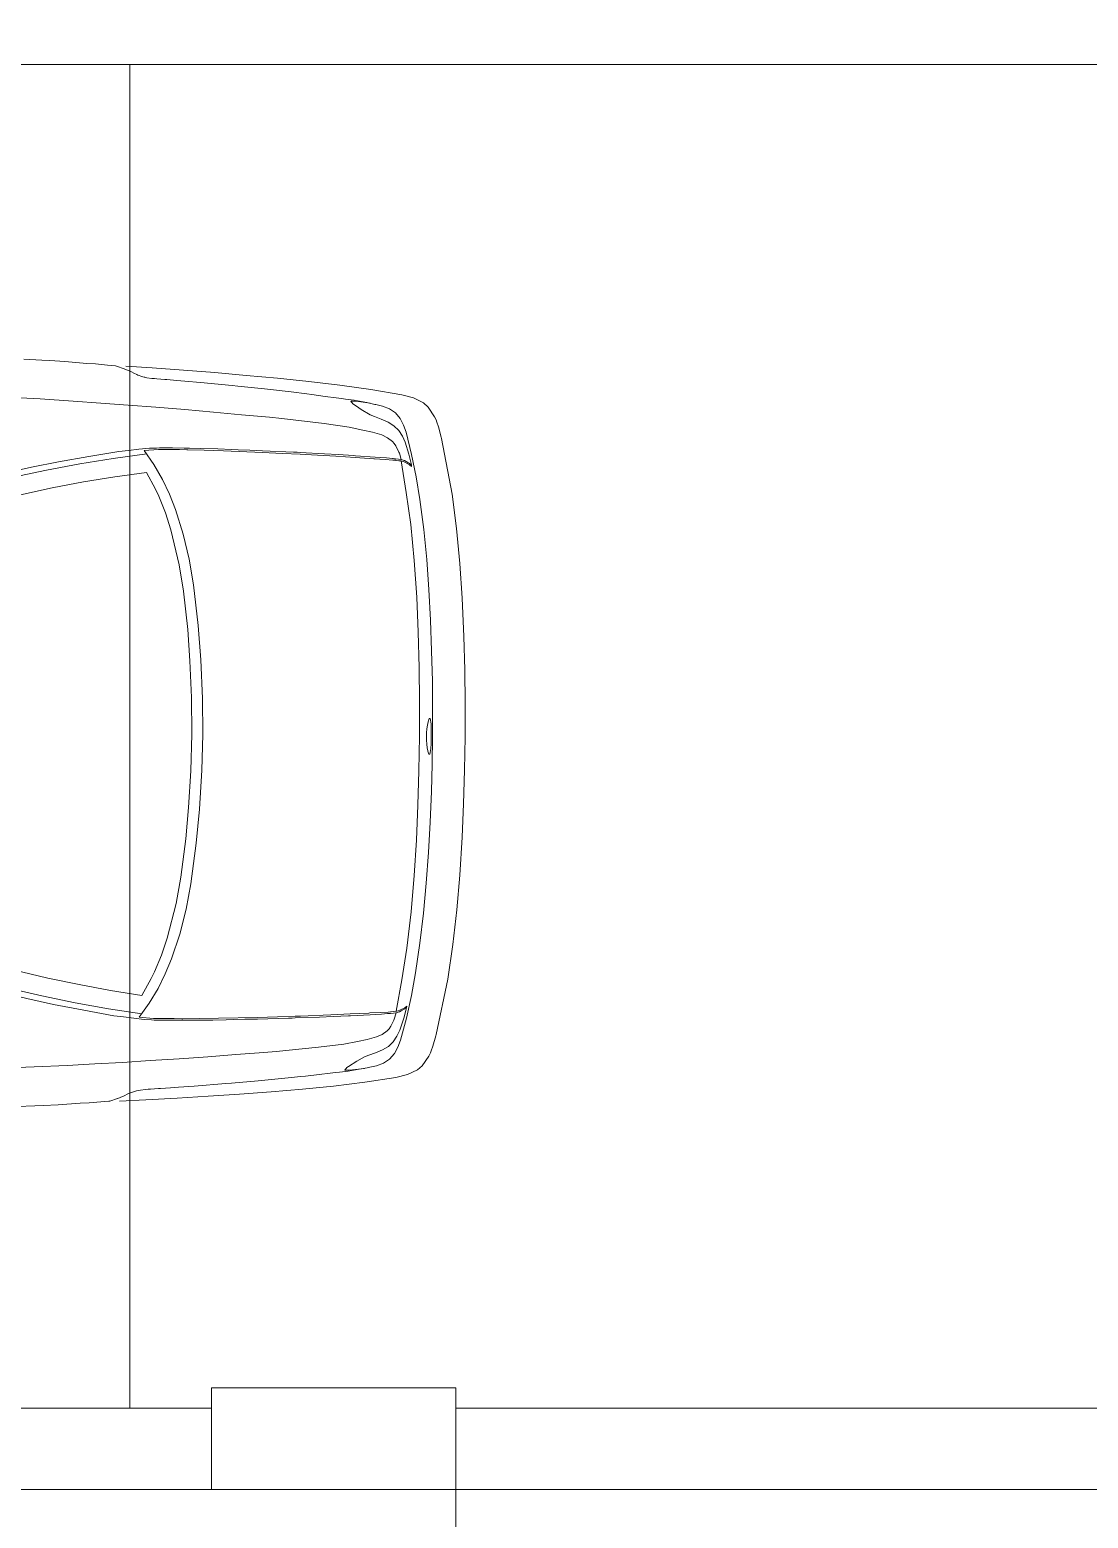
# Model space of a CAD drawing. Header units: metres. Extents: x -2 to 3328848, y -2 to 2725060.
# Drawn here: x 1663088.56 to 1663114.54, y 1362379.23 to 1362415.8 of the extents above; entities that cross this region are included whole.
import ezdxf

# ---------------------------------------------------------------- set-up
doc = ezdxf.new("R2010")
doc.units = ezdxf.units.M
doc.linetypes.add('ACAD_ISO02W100', pattern=[15, 12, -3])
doc.layers.get('0').update_dxf_attribs({"color": 253, "lineweight": 0})
for name, color, linetype, lineweight in [('AUTOS', 253, 'Continuous', 0), ('L.COLUMNA', 253, 'Continuous', 0), ('NOFIJO', 253, 'Continuous', 0)]:
    doc.layers.add(name, color=color, linetype=linetype, lineweight=lineweight)

# ---------------------------------------------------------------- blocks, each defined once
blk = doc.blocks.new('8AUTOS')
at = {"linetype": 'Continuous'}
for p, q in [((-1.1492, 1.1896), (-1.2137, 1.185)), ((-1.9232, 1.0147), (-1.9241, 1.0116)), ((-1.2919, 0.9883), (-1.3049, 0.9877)), ((-1.2919, 0.9883), (-1.2634, 0.9886)), ((-1.8107, 0.9622), (-1.8182, 0.9611)), ((-1.8032, 0.9627), (-1.8042, 0.9627)), ((-1.8501, 0.9473), (-1.8505, 0.9433)), ((-1.8381, -0.3866), (-1.8387, -0.3826)), ((-1.7985, -0.4008), (-1.806, -0.3999)), ((-1.791, -0.4012), (-1.792, -0.4012)), ((-1.2793, -0.4176), (-1.2923, -0.4173)), ((-1.2793, -0.4176), (-1.2508, -0.4174)), ((-1.91, -0.4553), (-1.911, -0.4523)), ((-1.133, -0.6163), (-1.1976, -0.6129))]:
    blk.add_line(p, q, dxfattribs=at)
for points in [[(-1.1262, 1.1898), (-1.1237, 1.1903), (-1.1037, 1.192), (-1.0747, 1.1948), (-1.0533, 1.1964), (-0.9993, 1.2009), (-0.9623, 1.2033), (-0.9423, 1.2044), (-0.8988, 1.2068)], [(-1.2137, 1.185), (-1.2906, 1.1793), (-1.3671, 1.1736), (-1.444, 1.1669), (-1.5209, 1.1598), (-1.5979, 1.1521), (-1.6743, 1.1429), (-1.7507, 1.1322), (-1.8266, 1.119), (-1.855, 1.1113), (-1.8794, 1.0991), (-1.8908, 1.0889), (-1.9066, 1.0653), (-1.9105, 1.0573), (-1.9125, 1.0518), (-1.9164, 1.0402), (-1.9232, 1.0147)], [(-1.1262, 1.1898), (-1.1446, 1.1831), (-1.1451, 1.1826), (-1.1506, 1.1806), (-1.1611, 1.176), (-1.17, 1.1714), (-1.1745, 1.1694), (-1.1755, 1.1689)], [(-1.7624, 1.0951), (-1.7604, 1.0956), (-1.7469, 1.0987), (-1.7409, 1.0998), (-1.7175, 1.104), (-1.7095, 1.1056), (-1.688, 1.1083), (-1.6785, 1.1098), (-1.665, 1.1115), (-1.638, 1.1152), (-1.6051, 1.1195), (-1.5936, 1.1211), (-1.5546, 1.126), (-1.4892, 1.1335), (-1.4238, 1.1406), (-1.4098, 1.1418), (-1.3323, 1.1494), (-1.2934, 1.1528), (-1.2739, 1.1545), (-1.2494, 1.1567)], [(-1.2494, 1.1567), (-1.2474, 1.1567), (-1.2449, 1.1567)], [(-1.2449, 1.1567), (-1.2249, 1.1584), (-1.2194, 1.159), (-1.2129, 1.1595), (-1.2004, 1.1611), (-1.191, 1.1632), (-1.1885, 1.1642), (-1.179, 1.1673), (-1.1785, 1.1673), (-1.1755, 1.1689)], [(-1.1954, 1.1622), (-1.191, 1.1632), (-1.1885, 1.1642), (-1.179, 1.1673), (-1.1785, 1.1673), (-1.1755, 1.1689)], [(-0.857, 1.1137), (-0.9385, 1.109), (-1.0194, 1.1037), (-1.0874, 1.0986), (-1.1548, 1.094), (-1.2228, 1.0884), (-1.2937, 1.0828), (-1.3642, 1.0767), (-1.4331, 1.07), (-1.5016, 1.0639), (-1.5321, 1.0607), (-1.6354, 1.0482), (-1.6974, 1.0392), (-1.7308, 1.0324), (-1.7548, 1.0272), (-1.7777, 1.0205), (-1.7916, 1.0138), (-1.8036, 1.0047), (-1.808, 0.9997), (-1.812, 0.9937), (-1.8193, 0.9781), (-1.8203, 0.9756), (-1.8247, 0.9605)], [(-1.7266, 1.0826), (-1.7208, 1.087), (-1.7104, 1.0941), (-1.7064, 1.0971), (-1.7044, 1.0991), (-1.7019, 1.1016), (-1.7014, 1.1026), (-1.7024, 1.1036), (-1.7074, 1.1036), (-1.7079, 1.1036), (-1.7099, 1.1036), (-1.7199, 1.1025), (-1.749, 1.0983)], [(-1.8928, 0.6404), (-1.8875, 0.7145), (-1.8801, 0.788), (-1.8703, 0.8616), (-1.8613, 0.9172), (-1.8503, 0.9728), (-1.8368, 1.0274), (-1.8304, 1.0445), (-1.8226, 1.0606), (-1.8107, 1.0747), (-1.7958, 1.0843), (-1.7788, 1.091), (-1.7624, 1.0951)], [(-1.7591, 1.0656), (-1.7756, 1.0595), (-1.793, 1.0518), (-1.8069, 1.0432), (-1.8188, 1.0316)], [(-1.7266, 1.0826), (-1.7491, 1.0697), (-1.7591, 1.0656)], [(-1.8188, 1.0316), (-1.8277, 1.0175), (-1.8345, 1.0024), (-1.8438, 0.9734), (-1.8501, 0.9473)], [(-1.9241, 1.0116), (-1.9499, 0.8754), (-1.9607, 0.7903), (-1.9689, 0.7047), (-1.9746, 0.6192), (-1.9788, 0.5256), (-1.9811, 0.4436), (-1.9818, 0.3611), (-1.9816, 0.2791)], [(-1.8032, 0.9627), (-1.7887, 0.9639), (-1.7887, 0.9639), (-1.7607, 0.9661), (-1.7127, 0.9695), (-1.7077, 0.9696), (-1.6703, 0.9724), (-1.6368, 0.9742), (-1.5768, 0.9773), (-1.5698, 0.9778), (-1.5603, 0.9779), (-1.4843, 0.9816), (-1.4843, 0.9816), (-1.4534, 0.9829), (-1.4249, 0.9841), (-1.4079, 0.9848), (-1.3749, 0.9861), (-1.3319, 0.9869), (-1.3049, 0.9877)], [(-1.2634, 0.9886), (-1.2489, 0.9887), (-1.2384, 0.9888), (-1.2314, 0.9888), (-1.2244, 0.9884), (-1.2069, 0.9876)], [(-1.2069, 0.9876), (-1.1809, 0.9853), (-1.1558, 0.9825), (-1.1318, 0.9797), (-1.0577, 0.9679), (-0.9836, 0.9546), (-0.9175, 0.9412), (-0.8518, 0.9267), (-0.7857, 0.9108)], [(-1.8696, 0.2801), (-1.8698, 0.3646), (-1.8691, 0.4491), (-1.8669, 0.5356), (-1.8631, 0.6222), (-1.8569, 0.7117), (-1.8482, 0.8008), (-1.8374, 0.8789), (-1.8246, 0.9565)], [(-1.8505, 0.9433), (-1.8456, 0.9473), (-1.8336, 0.9535), (-1.8296, 0.955), (-1.8266, 0.956), (-1.8246, 0.9565), (-1.8246, 0.9565), (-1.8236, 0.9565), (-1.8191, 0.9571), (-1.8121, 0.9581), (-1.8116, 0.9582), (-1.8106, 0.9582), (-1.8047, 0.9587), (-1.7857, 0.9599), (-1.7597, 0.9616), (-1.7577, 0.9621), (-1.7122, 0.965), (-1.6647, 0.9685), (-1.5903, 0.9726), (-1.5768, 0.9733), (-1.5338, 0.9751), (-1.4843, 0.9776), (-1.4843, 0.9776), (-1.3888, 0.9814), (-1.3414, 0.9829), (-1.3014, 0.9842), (-1.2989, 0.9842), (-1.2804, 0.9844), (-1.2559, 0.9846), (-1.2464, 0.9847), (-1.2399, 0.9848), (-1.2369, 0.9848), (-1.2294, 0.9849), (-1.1938, 0.9822)], [(-1.8501, 0.9473), (-1.8371, 0.9554), (-1.8326, 0.9575), (-1.8321, 0.9575)], [(-1.8247, 0.9605), (-1.8297, 0.9585), (-1.8321, 0.9575)], [(-1.8247, 0.9605), (-1.8237, 0.9605), (-1.8182, 0.9611)], [(-1.8042, 0.9627), (-1.8052, 0.9627), (-1.8082, 0.9622), (-1.8107, 0.9622)], [(-1.3376, 0.2849), (-1.3369, 0.3729), (-1.3327, 0.4684), (-1.3265, 0.552), (-1.3149, 0.6526), (-1.3045, 0.7152), (-1.29, 0.7768), (-1.271, 0.8375), (-1.2564, 0.8746), (-1.2392, 0.9108), (-1.218, 0.9475), (-1.1938, 0.9822)], [(-0.8722, 0.9166), (-0.9539, 0.9338), (-1.036, 0.9496), (-1.1182, 0.9629), (-1.2003, 0.9741)], [(-1.1994, 0.9286), (-1.222, 0.8869), (-1.2298, 0.8699), (-1.2465, 0.8292), (-1.2596, 0.7871), (-1.2798, 0.7014), (-1.2903, 0.6368), (-1.3009, 0.5422), (-1.3062, 0.4652), (-1.3099, 0.3751), (-1.3111, 0.2851)], [(-0.7236, 0.2904), (-0.7228, 0.3699), (-0.7206, 0.4499), (-0.7126, 0.5675), (-0.7063, 0.639), (-0.6974, 0.7096), (-0.6837, 0.7957), (-0.6837, 0.8062), (-0.6868, 0.8152), (-0.6929, 0.8227), (-0.7014, 0.8271), (-0.7972, 0.8512), (-0.8828, 0.8715), (-0.968, 0.8902), (-1.0451, 0.905), (-1.1223, 0.9178), (-1.1994, 0.9286)], [(-1.8928, 0.6404), (-1.8971, 0.5654), (-1.8995, 0.4903), (-1.9013, 0.4153), (-1.9017, 0.3478), (-1.9021, 0.2798)], [(-1.8866, 0.28), (-1.8872, 0.2889), (-1.8878, 0.2989), (-1.8893, 0.3079), (-1.8909, 0.3154), (-1.8909, 0.3159), (-1.8935, 0.3239), (-1.896, 0.3239), (-1.8984, 0.3104), (-1.8987, 0.2968), (-1.8986, 0.2798)], [(-1.911, -0.4523), (-1.9393, -0.3165), (-1.9515, -0.2316), (-1.9613, -0.1462), (-1.9685, -0.0608), (-1.9744, 0.0327), (-1.9781, 0.1146), (-1.9803, 0.1971), (-1.9816, 0.2791)], [(-1.8864, -0.0806), (-1.892, -0.0056), (-1.8957, 0.0694), (-1.8989, 0.1443), (-1.9005, 0.2118), (-1.9021, 0.2798)], [(-1.8866, 0.28), (-1.887, 0.271), (-1.8874, 0.2609), (-1.8888, 0.2519), (-1.8903, 0.2444), (-1.8903, 0.2439), (-1.8927, 0.2359), (-1.8952, 0.2359), (-1.8978, 0.2494), (-1.8984, 0.2628), (-1.8986, 0.2798)], [(-1.8696, 0.2801), (-1.8683, 0.1956), (-1.8661, 0.1111), (-1.8623, 0.0247), (-1.857, -0.0618), (-1.8492, -0.1512), (-1.8389, -0.2401), (-1.8267, -0.318), (-1.8125, -0.3954)], [(-1.3376, 0.2849), (-1.3353, 0.1969), (-1.3295, 0.1014), (-1.3217, 0.018), (-1.3083, -0.0824), (-1.2968, -0.1448), (-1.2812, -0.2061), (-1.2612, -0.2665), (-1.2458, -0.3033), (-1.228, -0.3392), (-1.2062, -0.3755), (-1.1814, -0.4098)], [(-1.1879, -0.3563), (-1.2112, -0.315), (-1.2194, -0.2981), (-1.2367, -0.2578), (-1.2506, -0.2159), (-1.2724, -0.1306), (-1.284, -0.0662), (-1.2963, 0.0282), (-1.303, 0.1052), (-1.3083, 0.1951), (-1.3111, 0.2851)], [(-0.861, -0.3384), (-0.9423, -0.3571), (-1.0242, -0.3744), (-1.1061, -0.3891), (-1.188, -0.4018)], [(-0.7236, 0.2904), (-0.7214, 0.2109), (-0.7177, 0.1309), (-0.7077, 0.0135), (-0.7, -0.0579), (-0.6899, -0.1284), (-0.6746, -0.2142), (-0.6745, -0.2247), (-0.6774, -0.2337), (-0.6834, -0.2413), (-0.6918, -0.2459), (-0.7871, -0.2717), (-0.8724, -0.2935), (-0.9572, -0.3138), (-1.0341, -0.3299), (-1.111, -0.3441), (-1.1879, -0.3563)], [(-1.8864, -0.0806), (-1.8797, -0.1545), (-1.871, -0.2279), (-1.8599, -0.3013), (-1.8499, -0.3567), (-1.8379, -0.4121), (-1.8234, -0.4665), (-1.8168, -0.4835), (-1.8086, -0.4994), (-1.7965, -0.5133), (-1.7814, -0.5226), (-1.7643, -0.529), (-1.7478, -0.5328)], [(-1.1943, -0.4154), (-1.1684, -0.4126), (-1.1434, -0.4094), (-1.1194, -0.4062), (-1.0455, -0.393), (-0.9717, -0.3784), (-0.9058, -0.3638), (-0.8404, -0.3482), (-0.7746, -0.3311)], [(-1.8387, -0.3826), (-1.8336, -0.3866), (-1.8216, -0.3925), (-1.8176, -0.394), (-1.8145, -0.3949), (-1.8125, -0.3954), (-1.8125, -0.3954), (-1.8115, -0.3954), (-1.807, -0.3959), (-1.8, -0.3968), (-1.7995, -0.3968), (-1.7985, -0.3968), (-1.7925, -0.3972), (-1.7735, -0.3981), (-1.7475, -0.3993), (-1.7455, -0.3998), (-1.7, -0.4019), (-1.6525, -0.4045), (-1.5779, -0.4073), (-1.5644, -0.4077), (-1.5214, -0.4088), (-1.4719, -0.4104), (-1.4719, -0.4104), (-1.3764, -0.4125), (-1.3289, -0.4131), (-1.2889, -0.4137), (-1.2864, -0.4137), (-1.2679, -0.4135), (-1.2434, -0.4133), (-1.2339, -0.4132), (-1.2274, -0.4132), (-1.2244, -0.4131), (-1.2169, -0.4131), (-1.1814, -0.4098)], [(-1.8054, -0.4703), (-1.8145, -0.4564), (-1.8216, -0.4415), (-1.8314, -0.4126), (-1.8381, -0.3866)], [(-1.8381, -0.3866), (-1.825, -0.3945), (-1.8205, -0.3965), (-1.82, -0.3965)], [(-1.8125, -0.3994), (-1.8175, -0.3975), (-1.82, -0.3965)], [(-0.8423, -0.5352), (-0.9238, -0.532), (-1.0048, -0.5282), (-1.0729, -0.5243), (-1.1404, -0.5209), (-1.2084, -0.5165), (-1.2795, -0.5121), (-1.35, -0.5073), (-1.4191, -0.5019), (-1.4876, -0.497), (-1.5181, -0.4943), (-1.6217, -0.4837), (-1.6838, -0.4758), (-1.7174, -0.4696), (-1.7414, -0.4648), (-1.7645, -0.4585), (-1.7785, -0.4521), (-1.7906, -0.4432), (-1.7952, -0.4383), (-1.7992, -0.4323), (-1.8068, -0.4169), (-1.8079, -0.4144), (-1.8125, -0.3994)], [(-1.8125, -0.3994), (-1.8115, -0.3994), (-1.806, -0.3999)], [(-1.792, -0.4012), (-1.793, -0.4012), (-1.796, -0.4008), (-1.7985, -0.4008)], [(-1.791, -0.4012), (-1.7765, -0.4021), (-1.7765, -0.4021), (-1.7485, -0.4038), (-1.7004, -0.4064), (-1.6954, -0.4064), (-1.6579, -0.4085), (-1.6244, -0.4097), (-1.5644, -0.4117), (-1.5574, -0.4121), (-1.5479, -0.412), (-1.4719, -0.4144), (-1.4719, -0.4144), (-1.4408, -0.4151), (-1.4123, -0.4158), (-1.3953, -0.4162), (-1.3623, -0.4169), (-1.3193, -0.417), (-1.2923, -0.4173)], [(-1.2508, -0.4174), (-1.2363, -0.4173), (-1.2258, -0.4172), (-1.2188, -0.4171), (-1.2118, -0.4165), (-1.1943, -0.4154)], [(-1.1976, -0.6129), (-1.2746, -0.6086), (-1.3512, -0.6043), (-1.4282, -0.599), (-1.5053, -0.5932), (-1.5823, -0.5869), (-1.6589, -0.579), (-1.7355, -0.5697), (-1.8116, -0.5579), (-1.8402, -0.5507), (-1.8648, -0.5389), (-1.8763, -0.529), (-1.8926, -0.5056), (-1.8966, -0.4977), (-1.8987, -0.4922), (-1.9028, -0.4807), (-1.91, -0.4553)], [(-1.7451, -0.5033), (-1.7616, -0.4975), (-1.7792, -0.4901), (-1.7933, -0.4817), (-1.8054, -0.4703)], [(-1.7157, -0.5178), (-1.735, -0.5072), (-1.7451, -0.5033)], [(-1.7478, -0.5328), (-1.7458, -0.5333), (-1.7323, -0.5362), (-1.7263, -0.5371), (-1.7027, -0.5409), (-1.6947, -0.5424), (-1.6732, -0.5447), (-1.6637, -0.5461), (-1.6502, -0.5475), (-1.6231, -0.5507), (-1.5901, -0.5544), (-1.5786, -0.5558), (-1.5396, -0.56), (-1.474, -0.5664), (-1.4084, -0.5723), (-1.3944, -0.5732), (-1.3169, -0.5795), (-1.2778, -0.5821), (-1.2583, -0.5835), (-1.2338, -0.5852)], [(-1.7157, -0.5178), (-1.6958, -0.5309), (-1.6918, -0.5338), (-1.6898, -0.5358), (-1.6873, -0.5383), (-1.6867, -0.5393), (-1.6877, -0.5403), (-1.6927, -0.5403), (-1.6932, -0.5403), (-1.6952, -0.5404), (-1.7052, -0.5395), (-1.7344, -0.5358)], [(-1.2338, -0.5852), (-1.2318, -0.5852), (-1.2293, -0.5852)], [(-1.2293, -0.5852), (-1.2093, -0.5865), (-1.2038, -0.587), (-1.1973, -0.5874), (-1.1848, -0.5888), (-1.1753, -0.5907), (-1.1728, -0.5917), (-1.1632, -0.5946), (-1.1627, -0.5946), (-1.1597, -0.5961)], [(-1.1798, -0.5898), (-1.1753, -0.5907), (-1.1728, -0.5917), (-1.1632, -0.5946), (-1.1627, -0.5946), (-1.1597, -0.5961)], [(-1.11, -0.6161), (-1.1286, -0.6098), (-1.1291, -0.6093), (-1.1346, -0.6074), (-1.1452, -0.6029), (-1.1542, -0.5985), (-1.1587, -0.5966), (-1.1597, -0.5961)], [(-1.11, -0.6161), (-1.1075, -0.6166), (-1.0875, -0.6179), (-1.0585, -0.6202), (-1.037, -0.6215), (-0.983, -0.625), (-0.9459, -0.6267), (-0.9259, -0.6275), (-0.8824, -0.6291)]]:
    blk.add_lwpolyline(points, dxfattribs=at)

msp = doc.modelspace()

# ---------------------------------------------------------------- linework, layer by layer
at = {"ltscale": 0.02}
for p, q in [((1663137.99, 1362414.943), (1662943.022, 1362414.965)), ((1663091.022, 1362381.935), (1663091.022, 1362414.948)), ((1663093.022, 1362381.935), (1663033.022, 1362381.935)), ((1663139.002, 1362381.935), (1663099.022, 1362381.935))]:
    msp.add_line(p, q, dxfattribs=at)
msp.add_lwpolyline([(1663191.022, 1362379.935), (1663191.022, 1362599.935), (1662791.022, 1362599.935), (1662791.022, 1362379.935)], close=True)
at = {"layer": 'L.COLUMNA', "linetype": 'ACAD_ISO02W100', "ltscale": 0.09}
msp.add_line((1663099.022, 1362379.935), (1663099.022, 1362320.83), dxfattribs=at)
at = {"layer": 'NOFIJO', "ltscale": 0.02}
msp.add_lwpolyline([(1663099.022, 1362379.935), (1663099.022, 1362382.435), (1663093.022, 1362382.435), (1663093.022, 1362379.935)], close=True, dxfattribs=at)

# ---------------------------------------------------------------- block references
at = {"layer": 'AUTOS', "xscale": -10, "yscale": 10, "zscale": 10}
msp.add_blockref('8AUTOS', (1663079.431, 1362395.64), dxfattribs=at)

doc.saveas('drawing.dxf')
